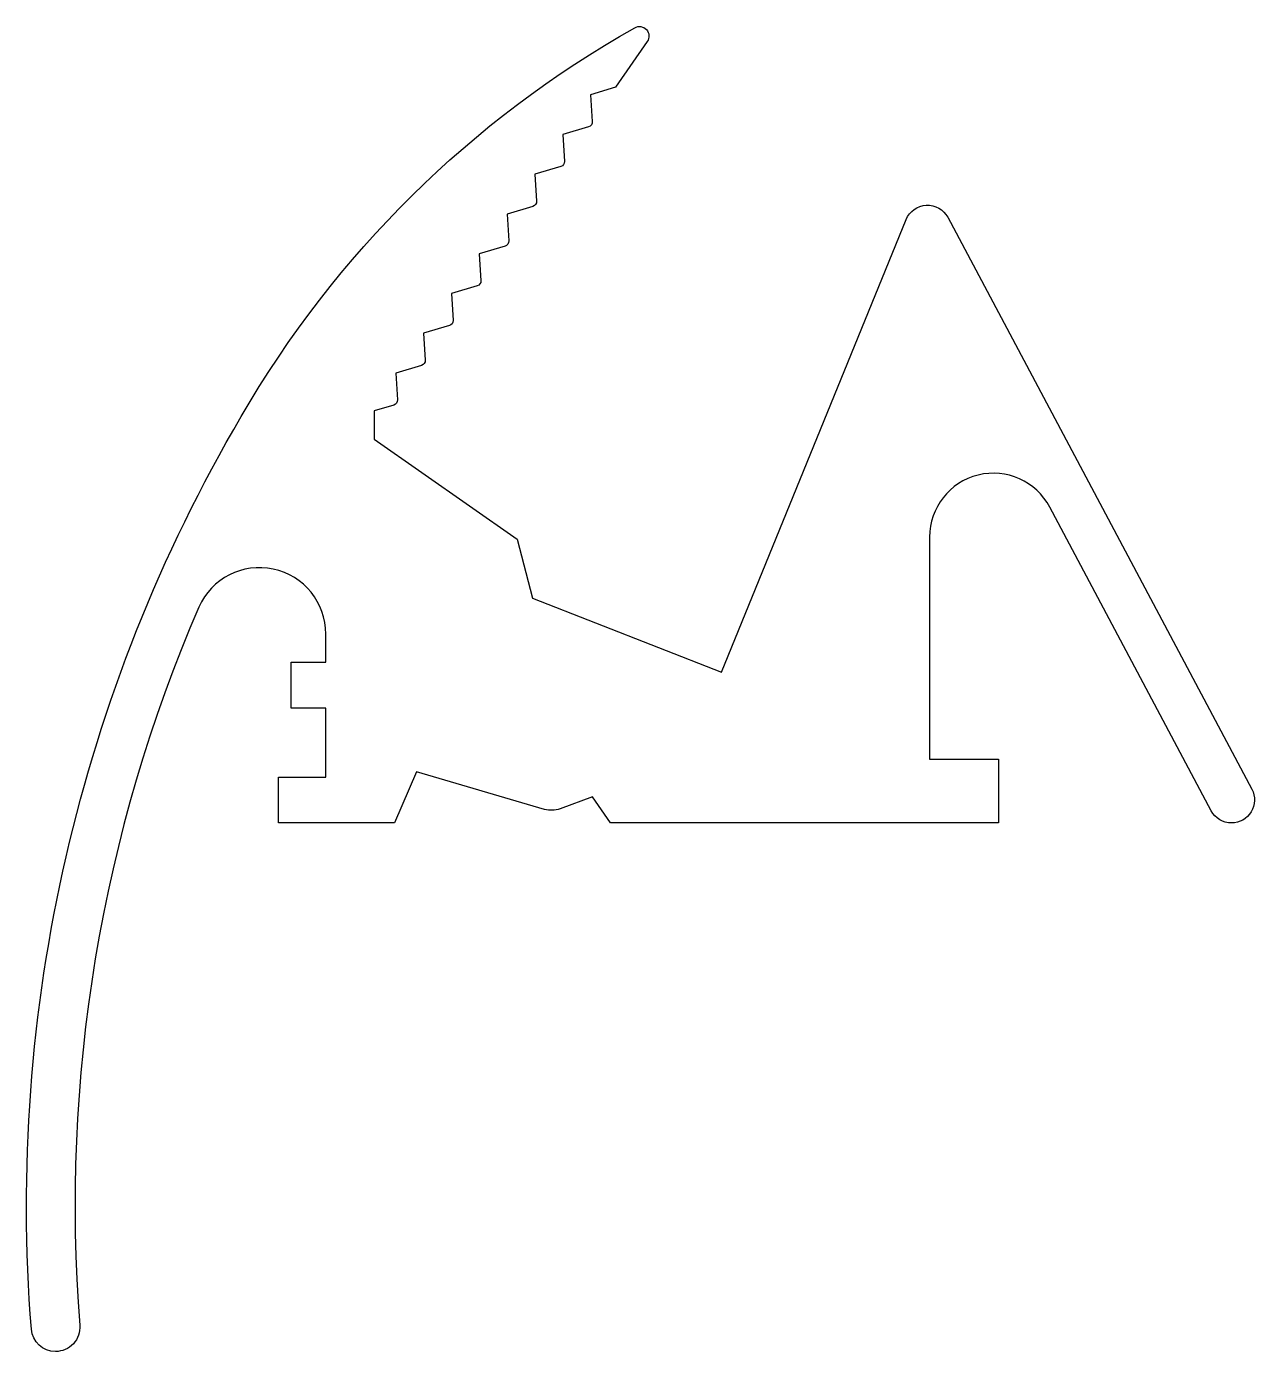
# Model space of a CAD drawing. Extents: x 206.6 to 254.7, y 273.2 to 325.1.
import ezdxf

# ---------------------------------------------------------------- set-up
doc = ezdxf.new("R2010")
doc.units = 0
doc.layers.get('0').update_dxf_attribs({"linetype": 'CONTINUOUS'})

msp = doc.modelspace()

# ---------------------------------------------------------------- linework, layer by layer
at = {"ltscale": 0.05}
msp.add_lwpolyline([(224.424, 315.148, -0.349411), (224.283, 314.943), (223.271, 314.643), (223.336, 313.59, -0.341542), (223.192, 313.385), (222.18, 313.086), (222.245, 312.032, -0.349411), (222.101, 311.829), (221.091, 311.531), (221.156, 310.48, -0.349411), (221.015, 310.275), (220.246, 310.047), (220.246, 308.943), (225.846, 305.021), (226.446, 302.718), (233.846, 299.815), (241.084, 317.547, -0.63581), (242.712, 317.629), (254.622, 295.229, -0.565773), (253.827, 293.907, -0.277325), (253.033, 294.384), (246.71, 306.275, 0.782353), (242, 305.107), (242, 296.407), (244.7, 296.407), (244.7, 293.907), (229.499, 293.907), (228.792, 294.931), (227.529, 294.464, -0.157824), (226.914, 294.439), (221.899, 295.907), (221.044, 293.907), (216.5, 293.907), (216.5, 295.707), (218.353, 295.707), (218.353, 298.407), (217, 298.407), (217, 300.207), (218.353, 300.207), (218.353, 301.307, 0.809843), (213.377, 302.364, 0.122429), (208.712, 274.232, -0.437638), (207.765, 273.207, -0.391171), (206.818, 274.081, -0.153859), (215.037, 309.824, -0.134172), (230.449, 325.054, -0.79812), (230.94, 324.512), (229.701, 322.72), (228.724, 322.43), (228.788, 321.377, -0.341542), (228.645, 321.172), (227.633, 320.873), (227.698, 319.82, -0.341542), (227.555, 319.615), (226.543, 319.316), (226.607, 318.262, -0.341542), (226.464, 318.057), (225.452, 317.758), (225.517, 316.705, -0.341542), (225.374, 316.5), (224.361, 316.201), (224.426, 315.147)], format="xyb", dxfattribs=at)

doc.saveas('drawing.dxf')
